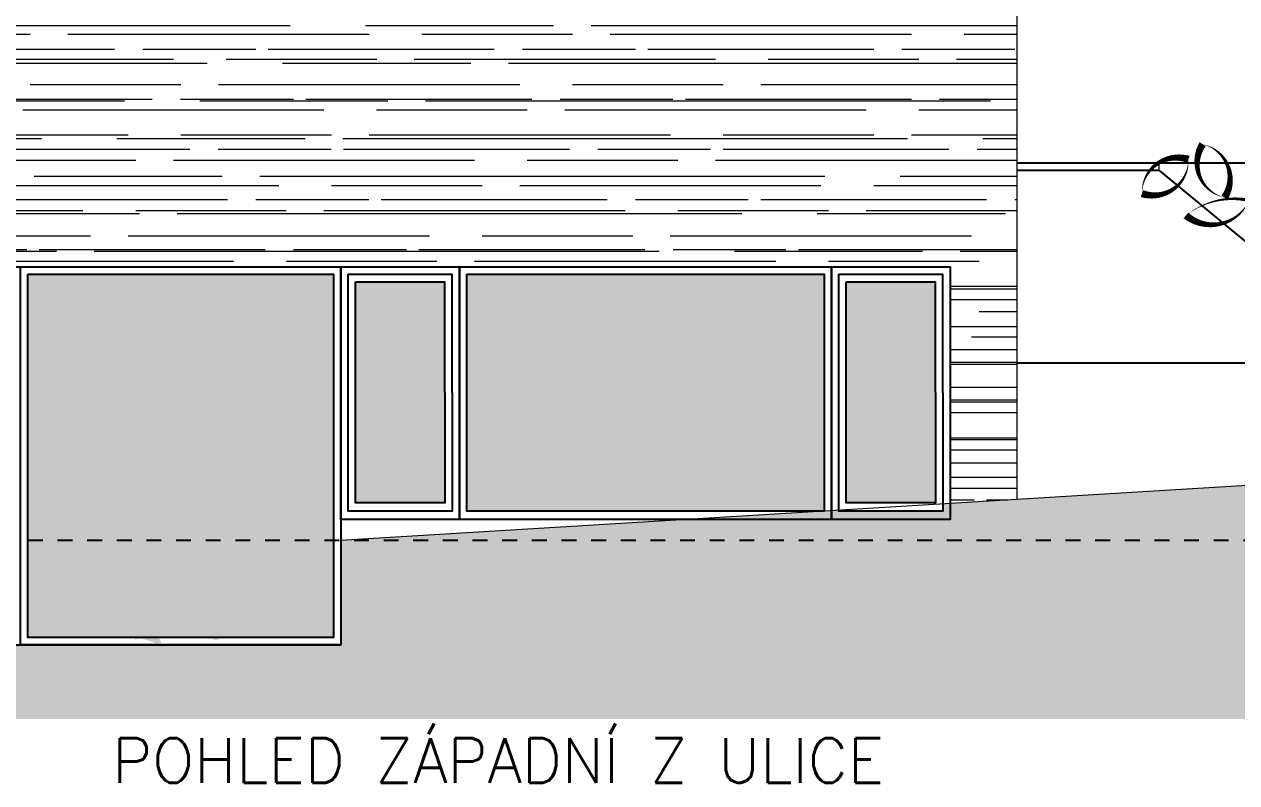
# Model space of a CAD drawing. Header units: metres. Extents: x -442 to 316, y -503 to 125.
# Drawn here: x 97.94 to 106.11, y -299.73 to -294.61 of the extents above; entities that cross this region are included whole.
import ezdxf

# ---------------------------------------------------------------- set-up
doc = ezdxf.new("R2010")
doc.units = ezdxf.units.M
doc.linetypes.add('ČÁRKOVANÁ', pattern=[19.05, 12.7, -6.35])
for name, color, linetype in [('FIGURE_SAGOME', 252, 'Continuous'), ('SRAFA', 251, 'Continuous'), ('SRAFY', 3, 'Continuous'), ('zariz.predmety', 203, 'Continuous'), ('ZDIVO', 1, 'Continuous')]:
    doc.layers.add(name, color=color, linetype=linetype)
doc.layers.add('Standard', color=7, linetype='Continuous', lineweight=25)
doc.styles.add('ROMANS', font='romans.shx', dxfattribs={"width": 0.7})

msp = doc.modelspace()

# ---------------------------------------------------------------- hatches: boundary and pattern name
at = {"layer": 'FIGURE_SAGOME', "linetype": 'Continuous'}
h = msp.add_hatch(color=256, dxfattribs=at)
h.paths.add_polyline_path([(98.906343, -297.931374), (98.887466, -297.89539), (98.867668, -297.911576), (98.854138, -297.930489), (98.846948, -297.951173), (98.843336, -297.974583), (98.845142, -298.023176), (98.855944, -298.075382), (98.868553, -298.130279), (98.875743, -298.186061), (98.872166, -298.240073), (98.851446, -298.291357), (98.839759, -298.41376), (98.821767, -298.541546), (98.817269, -298.605475), (98.820846, -298.667561), (98.835261, -298.726957), (98.846948, -298.755751), (98.863134, -298.78366), (98.821767, -298.786352), (98.78217, -298.771051), (98.738075, -298.756636), (98.711972, -298.754865), (98.683143, -298.760249), (98.51576, -297.907078), (98.504072, -297.875592), (98.48608, -297.85041), (98.458171, -297.829691), (98.41946, -297.811699), (98.347491, -297.83511), (98.339381, -297.849489), (98.325252, -297.885581), (98.287175, -297.89539), (98.322274, -297.744193), (98.345685, -297.666806), (98.374479, -297.59119), (98.408657, -297.517415), (98.449175, -297.448103), (98.496882, -297.385131), (98.550858, -297.331119), (98.594953, -297.312206), (98.647158, -297.283412), (98.647158, -297.044025), (98.695751, -297.00712), (98.729965, -297.028725), (98.747071, -297.05844), (98.750648, -297.093539), (98.747071, -297.133136), (98.732656, -297.216827), (98.732656, -297.257309), (98.743459, -297.295135), (98.779443, -297.307708), (98.809158, -297.325736), (98.853253, -297.373408), (98.890158, -297.430111), (98.936059, -297.4877), (98.995454, -297.44272), (99.044932, -297.38421), (99.078224, -297.313127), (99.090833, -297.234819), (99.090833, -297.209637), (99.084529, -297.188918), (99.056655, -297.15474), (99.022442, -297.12414), (98.996339, -297.090812), (99.01975, -296.995432), (99.090833, -296.983745), (99.112438, -297.009847), (99.127738, -297.048523), (99.142153, -297.093539), (99.163722, -297.140325), (99.247449, -297.187112), (99.307729, -297.159238), (99.362627, -297.12414), (99.411219, -297.075547), (99.450816, -297.00712), (99.455314, -296.960334), (99.451737, -296.913547), (99.435516, -296.817247), (99.429211, -296.768655), (99.429211, -296.721833), (99.439128, -296.676852), (99.463425, -296.635449), (99.492219, -296.801026), (99.503907, -296.884753), (99.508405, -296.96933), (99.502136, -297.053021), (99.483223, -297.135827), (99.447239, -297.216827), (99.391421, -297.295135), (99.559725, -297.763991), (99.511132, -297.787402), (99.487721, -298.68736), (99.40403, -298.699968), (99.379733, -298.040283), (99.33114, -298.015101), (99.307729, -298.027674), (99.247449, -298.760249), (99.223578, -298.762641), (99.163722, -298.735067), (99.198821, -298.501949), (99.210544, -298.256259), (99.205125, -298.130279), (99.192552, -298.004299), (99.170026, -297.877398), (99.139426, -297.751383), (99.137655, -297.699213), (99.128623, -297.640703), (99.118742, -297.611909), (99.104327, -297.585806), (99.082758, -297.563316), (99.055734, -297.547095), (98.983731, -297.571391), (98.973849, -297.577695), (98.963932, -297.593917), (98.936059, -297.643395), (98.950438, -297.733391), (98.957663, -297.823386), (98.954051, -297.913382), (98.936059, -298.003378), (98.922565, -297.988078), (98.915339, -297.962896)])
h.paths.add_polyline_path([(98.743459, -298.220274), (98.764142, -298.243685), (98.774945, -298.277863), (98.779443, -298.363361), (98.774059, -298.433558), (98.772253, -298.50287), (98.767755, -298.573953), (98.756067, -298.65134), (98.695751, -298.220274), (98.720048, -298.207666)], flags=16)
at = {"layer": 'SRAFA', "linetype": 'Continuous'}
h = msp.add_hatch(color=256, dxfattribs=at)
h.paths.add_polyline_path([(95.910766, -296.296843), (97.060766, -296.296843), (97.060766, -298.746843), (95.910766, -298.746843)])
h.paths.add_polyline_path([(97.210766, -296.346843), (97.810766, -296.346843), (97.811741, -298.696843), (97.210225, -298.696843)])
h.paths.add_polyline_path([(97.960766, -296.296843), (100.020766, -296.296843), (100.021254, -298.746843), (97.960225, -298.746843)])
h.paths.add_polyline_path([(100.170766, -296.346843), (100.770766, -296.346843), (100.771743, -297.83947), (100.170766, -297.83947)])
h.paths.add_polyline_path([(100.920766, -296.296843), (103.330766, -296.296843), (103.331251, -297.894829), (100.920225, -297.894884)])
h.paths.add_polyline_path([(103.480766, -296.346843), (104.080766, -296.346843), (104.081736, -297.83947), (103.480766, -297.83947)])
for points in [[(104.180766, -297.841883), (104.180766, -297.950188), (103.380766, -297.950188), (102.396272, -297.950188), (100.070766, -298.091328), (100.070766, -298.296843), (108.638606, -298.296843), (108.638606, -298.091328), (108.638606, -297.571328)], [(103.380766, -297.890437), (103.331251, -297.893442), (103.331251, -297.894829), (103.308392, -297.894829), (102.396272, -297.950188), (103.380766, -297.950188)], [(104.180766, -297.841883), (104.131239, -297.844889), (104.131254, -297.894829), (103.430766, -297.894829), (103.430766, -297.887402), (103.380766, -297.890437), (103.380766, -297.950188), (104.180766, -297.950188)], [(108.638606, -298.296843), (100.070766, -298.296843), (100.070766, -298.796843), (89.620766, -298.796843), (89.620766, -298.296843), (87.115319, -298.296843), (87.115319, -299.296898), (108.638606, -299.296898)]]:
    msp.add_hatch(color=256, dxfattribs=at).paths.add_polyline_path(points)
at = {"layer": 'SRAFY', "linetype": 'Continuous', "lineweight": 0}
h = msp.add_hatch(dxfattribs=at)
h.set_pattern_fill('AR-RROOF', color=256, scale=0.01, style=0)
h.set_pattern_definition([(0, (102.97942, -341.8623), (0.5588, 0.254), [3.81, -0.508, 1.27, -0.254]), (0, (103.31724, -341.7353), (-0.254, 0.33782), [0.762, -0.08382, 1.524, -0.1905]), (0, (103.10642, -341.64641), (1.3208, 0.17018), [2.032, -0.3556, 1.016, -0.254])])
h.paths.add_polyline_path([(89.860766, -294.446843), (89.620766, -294.446843), (89.620766, -298.291328), (89.620766, -298.796843), (90.010766, -298.796843), (90.010766, -296.246843), (104.180766, -296.246843), (104.180766, -297.841883), (104.630766, -297.814572), (104.630766, -294.446843), (104.480766, -294.446843), (104.080766, -294.446843), (101.970766, -294.446843), (101.870766, -294.446843), (101.070766, -294.446843), (98.870766, -294.446843)])
h.paths.add_polyline_path([(97.178163, -295.26315), (97.758163, -295.26315), (97.758163, -295.516721), (97.178163, -295.516721)], flags=24)

# ---------------------------------------------------------------- linework, layer by layer
at = {"layer": 'SRAFA', "linetype": 'Continuous', "lineweight": 0, "ltscale": 20}
msp.add_line((105.590766, -295.596843), (105.590766, -295.546843), dxfattribs=at)
at = {"layer": 'SRAFA', "color": 1, "linetype": 'ČÁRKOVANÁ', "ltscale": 0.0075}
msp.add_line((72.360118, -298.091328), (129.166848, -298.091328), dxfattribs=at)
at = {"layer": 'SRAFY', "linetype": 'Continuous'}
for p, q in [((108.638606, -295.546843), (104.630766, -295.546843)), ((105.590766, -295.596843), (104.630766, -295.596843)), ((105.590766, -295.596843), (107.166769, -296.896843)), ((90.010766, -296.246843), (104.180766, -296.246843)), ((104.180766, -296.246843), (104.180766, -297.946978)), ((107.166769, -296.896843), (104.630766, -296.896843))]:
    msp.add_line(p, q, dxfattribs=at)
for points in [[(97.910766, -296.246843), (100.070766, -296.246843), (100.070766, -298.796843), (97.910766, -298.796843)], [(100.070766, -296.246843), (100.870766, -296.246843), (100.870766, -297.950188), (100.070766, -297.950188)], [(100.870766, -296.246843), (103.380766, -296.246843), (103.380766, -297.950188), (100.870766, -297.950188)], [(103.380766, -296.246843), (104.180766, -296.246843), (104.180766, -297.950188), (103.380766, -297.950188)], [(97.960766, -296.296843), (100.020766, -296.296843), (100.021254, -298.746843), (97.960225, -298.746843)], [(100.120766, -296.296843), (100.820766, -296.296843), (100.821254, -297.894829), (100.120766, -297.894829)], [(100.920766, -296.296843), (103.330766, -296.296843), (103.331251, -297.894829), (100.920225, -297.894884)], [(103.430766, -296.296843), (104.130766, -296.296843), (104.131254, -297.894829), (103.430766, -297.894829)], [(100.170766, -296.346843), (100.770766, -296.346843), (100.771743, -297.83947), (100.170766, -297.83947)], [(103.480766, -296.346843), (104.080766, -296.346843), (104.081736, -297.83947), (103.480766, -297.83947)]]:
    msp.add_lwpolyline(points, close=True, dxfattribs=at)
at = {"layer": 'zariz.predmety', "color": 253, "linetype": 'Continuous', "ltscale": 0.001}
for points in [[(105.885009, -295.419319, 0, 0, -0.52056705), (105.885009, -295.419319, 0, 0.05, -0.52056705), (106.032673, -295.779185, 0, 0.05, -0.52056705), (105.885009, -295.419319, 0.05, 0.05, 0)], [(105.475692, -295.75221, 0, 0, -0.52056705), (105.475692, -295.75221, 0, 0.05, -0.52056705), (105.789165, -295.521901, 0, 0.05, -0.52056705), (105.475692, -295.75221, 0.05, 0.05, 0)], [(106.588948, -296.142153, 0, 0, -0.52056705), (106.588948, -296.142153, 0, 0.05, -0.52056705), (106.236493, -295.772393, 0, 0.05, -0.52056705), (106.205735, -295.779986, 0, 0.05, -0.52056705), (105.772005, -295.900095, 0, 0.05, -0.52056705), (106.588948, -296.142153, 0.05, 0.05, 0)]]:
    msp.add_lwpolyline(points, format="xyseb", close=True, dxfattribs=at)
at = {"layer": 'ZDIVO', "linetype": 'Continuous', "lineweight": 0}
for p, q in [((104.630766, -294.446843), (104.630766, -297.814572)), ((100.070766, -298.091328), (108.638606, -297.571328))]:
    msp.add_line(p, q, dxfattribs=at)
at = {"layer": 'ZDIVO', "linetype": 'Continuous'}
msp.add_line((89.620766, -298.796843), (100.070766, -298.796843), dxfattribs=at)

# ---------------------------------------------------------------- texts
at = {"layer": 'Standard', "color": 7, "linetype": 'ByBlock', "style": 'ROMANS'}
msp.add_text('POHLED ZÁPADNÍ Z ULICE', height=0.3, dxfattribs=at).set_placement((98.528948, -299.726823))

doc.saveas('drawing.dxf')
